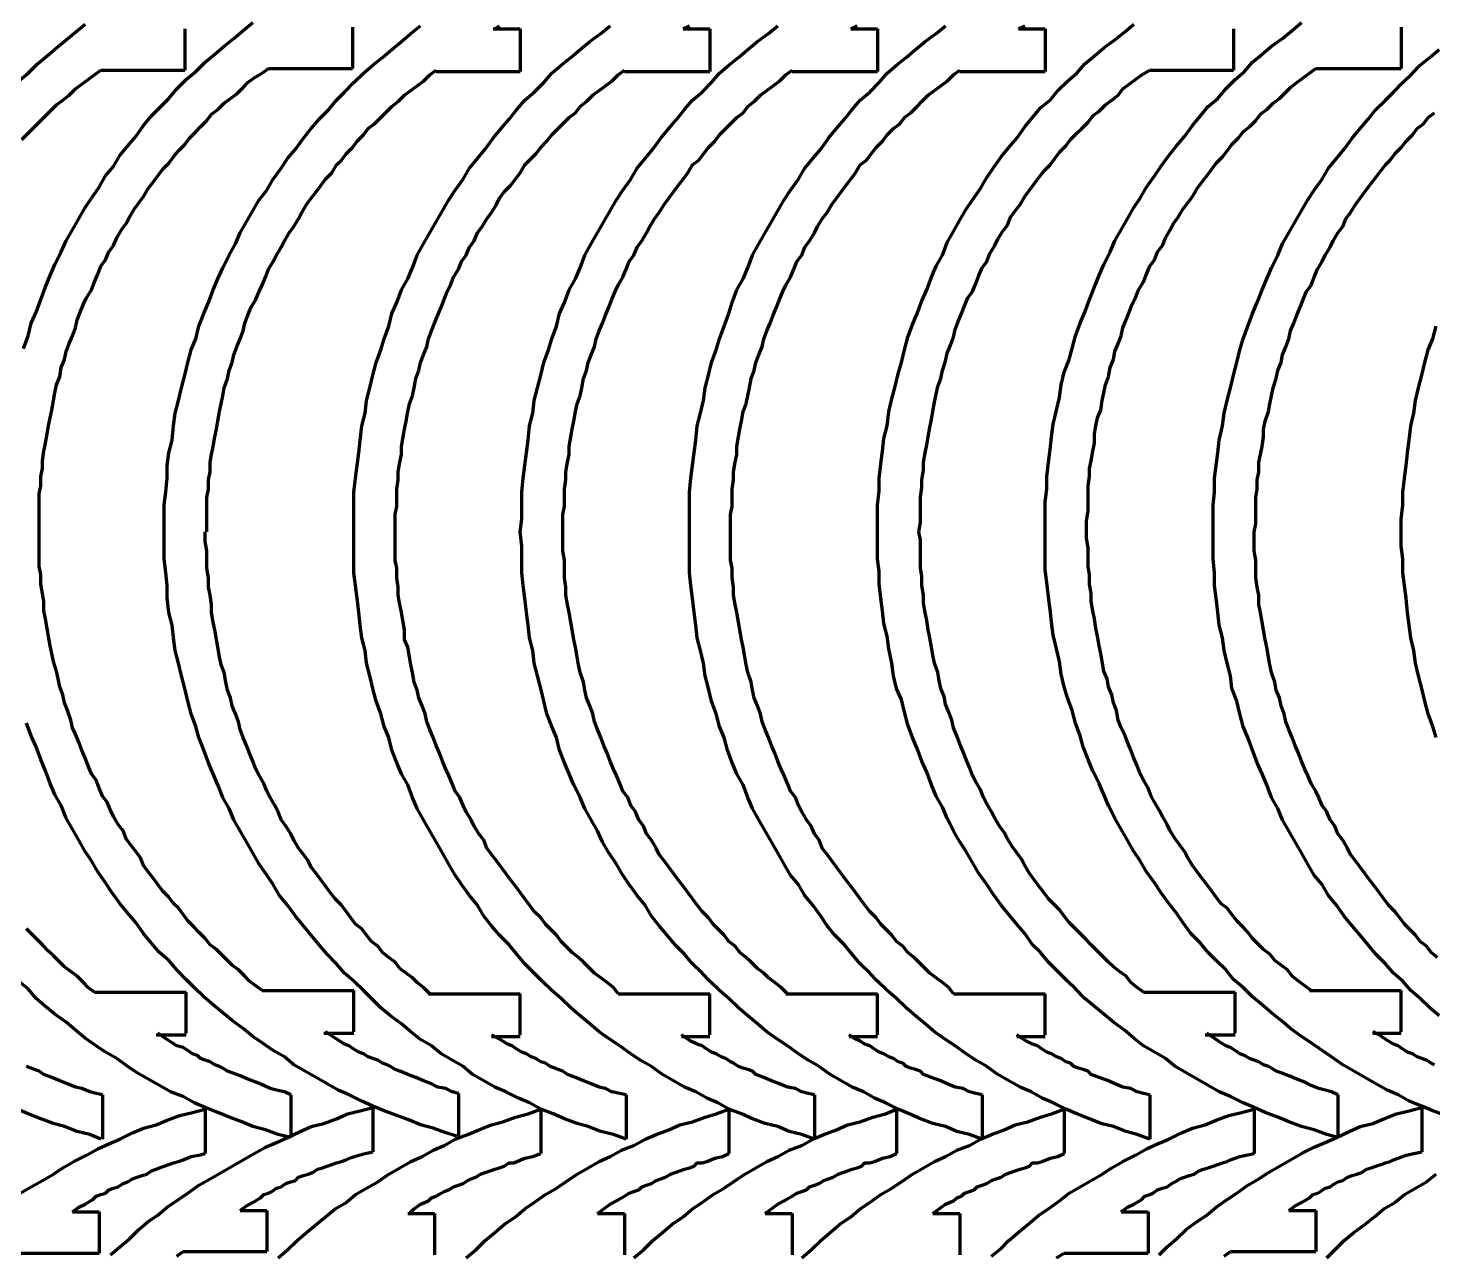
# Model space of a CAD drawing. Header units: inches. Extents: x 3 to 395, y -1 to 557.
# Drawn here: x 96.6 to 195.2, y 378.8 to 464.9 of the extents above; entities that cross this region are included whole.
import ezdxf

# ---------------------------------------------------------------- set-up
doc = ezdxf.new("R2010")
doc.units = ezdxf.units.IN
doc.layers.add('P', color=250, linetype='CONTINUOUS', lineweight=100)

msp = doc.modelspace()

# ---------------------------------------------------------------- linework, layer by layer
at = {"layer": 'P', "color": 0, "linetype": 'CONTINUOUS'}
for points in [[(95.889, 461.222), (96.556, 461.778), (97.222, 462.444), (97.889, 463), (98.556, 463.556), (99.222, 464.111), (99.889, 464.667), (100.556, 465.222)], [(96.222, 442.444), (96.556, 443.333), (96.778, 444.222), (97.111, 445), (97.444, 445.889), (97.778, 446.778), (98.111, 447.556), (98.444, 448.333), (98.889, 449.222), (99.222, 450), (99.667, 450.778), (100.111, 451.556), (100.556, 452.333), (101, 453), (101.556, 453.778), (102, 454.556), (102.556, 455.222), (103, 456), (103.556, 456.667), (104.111, 457.333), (104.667, 458.111), (105.222, 458.778), (105.889, 459.444), (106.444, 460), (107, 460.667), (107.667, 461.333), (108.333, 461.889), (109, 462.556), (109.667, 463.111), (110.333, 463.667), (111, 464.222), (111.667, 464.778), (112.333, 465.333)], [(106.111, 429.556), (106.111, 430.444), (106.111, 431.444), (106.222, 432.333), (106.333, 433.333), (106.333, 434.222), (106.444, 435.111), (106.667, 436), (106.778, 437), (106.889, 437.889), (107.111, 438.778), (107.333, 439.667), (107.556, 440.556), (107.778, 441.444), (108, 442.333), (108.333, 443.111), (108.556, 444), (108.889, 444.889), (109.222, 445.667), (109.556, 446.556), (109.889, 447.333), (110.222, 448.111), (110.667, 449), (111.111, 449.778), (111.444, 450.556), (111.889, 451.333), (112.333, 452.111), (112.778, 452.889), (113.333, 453.556), (113.778, 454.333), (114.333, 455.111), (114.778, 455.778), (115.333, 456.444), (115.889, 457.222), (116.444, 457.889), (117, 458.556), (117.667, 459.222), (118.222, 459.889), (118.778, 460.444), (119.444, 461.111), (120.111, 461.778), (120.778, 462.333), (121.444, 462.889), (122.111, 463.444), (122.778, 464), (123.444, 464.556), (124.111, 465.111)], [(107.556, 464.889), (107.556, 462)], [(119.333, 465), (119.333, 462.111)], [(119.444, 429.556), (119.444, 430.444), (119.444, 431.444), (119.444, 432.333), (119.556, 433.333), (119.667, 434.222), (119.778, 435.111), (119.889, 436), (120, 437), (120.222, 437.889), (120.333, 438.778), (120.556, 439.667), (120.778, 440.556), (121, 441.444), (121.333, 442.333), (121.556, 443.111), (121.889, 444), (122.111, 444.889), (122.444, 445.667), (122.778, 446.556), (123.222, 447.333), (123.556, 448.111), (123.889, 449), (124.333, 449.778), (124.778, 450.556), (125.222, 451.333), (125.667, 452.111), (126.111, 452.889), (126.556, 453.556), (127.111, 454.333), (127.556, 455.111), (128.111, 455.778), (128.667, 456.444), (129.222, 457.222), (129.778, 457.889), (130.333, 458.556), (130.889, 459.222), (131.444, 459.889), (132.111, 460.444), (132.778, 461.111), (133.333, 461.778), (134, 462.333), (134.667, 462.889), (135.333, 463.444), (136, 464), (136.778, 464.556), (137.444, 465.111)], [(129.222, 464.889), (131.111, 464.889)], [(129.333, 464.889), (129.667, 465.111)], [(131.111, 429.556), (131.222, 430.444), (131.222, 431.444), (131.222, 432.333), (131.333, 433.333), (131.444, 434.222), (131.556, 435.111), (131.667, 436), (131.778, 437), (132, 437.889), (132.111, 438.778), (132.333, 439.667), (132.556, 440.556), (132.778, 441.444), (133.111, 442.333), (133.333, 443.111), (133.667, 444), (133.889, 444.889), (134.222, 445.667), (134.556, 446.556), (135, 447.333), (135.333, 448.111), (135.667, 449), (136.111, 449.778), (136.556, 450.556), (137, 451.333), (137.444, 452.111), (137.889, 452.889), (138.333, 453.556), (138.889, 454.333), (139.333, 455.111), (139.889, 455.778), (140.444, 456.444), (141, 457.222), (141.556, 457.889), (142.111, 458.556), (142.667, 459.222), (143.222, 459.889), (143.889, 460.444), (144.556, 461.111), (145.111, 461.778), (145.778, 462.333), (146.444, 462.889), (147.111, 463.444), (147.778, 464), (148.556, 464.556), (149.222, 465.111)], [(131.111, 464.889), (131.111, 461.889)], [(142.556, 464.889), (143, 465.111)], [(142.556, 464.889), (144.444, 464.889)], [(143, 429.556), (143, 430.444), (143, 431.444), (143, 432.333), (143.111, 433.333), (143.222, 434.222), (143.333, 435.111), (143.444, 436), (143.556, 437), (143.778, 437.889), (144, 438.778), (144.111, 439.667), (144.333, 440.556), (144.556, 441.444), (144.889, 442.333), (145.111, 443.111), (145.444, 444), (145.778, 444.889), (146, 445.667), (146.333, 446.556), (146.778, 447.333), (147.111, 448.111), (147.444, 449), (147.889, 449.778), (148.333, 450.556), (148.778, 451.333), (149.222, 452.111), (149.667, 452.889), (150.111, 453.556), (150.667, 454.333), (151.111, 455.111), (151.667, 455.778), (152.222, 456.444), (152.778, 457.222), (153.333, 457.889), (153.889, 458.556), (154.444, 459.222), (155, 459.889), (155.667, 460.444), (156.333, 461.111), (156.889, 461.778), (157.556, 462.333), (158.222, 462.889), (158.889, 463.444), (159.556, 464), (160.333, 464.556), (161, 465.111)], [(144.444, 464.889), (144.444, 461.889)], [(154.333, 464.889), (154.778, 465.111)], [(154.333, 464.889), (156.222, 464.889)], [(156.222, 429.556), (156.222, 430.556), (156.222, 431.444), (156.333, 432.444), (156.333, 433.333), (156.444, 434.333), (156.556, 435.222), (156.667, 436.111), (156.889, 437), (157, 438), (157.222, 438.889), (157.444, 439.778), (157.667, 440.667), (157.889, 441.444), (158.111, 442.333), (158.333, 443.222), (158.667, 444.111), (159, 444.889), (159.333, 445.778), (159.667, 446.556), (160, 447.444), (160.333, 448.222), (160.778, 449), (161.111, 449.889), (161.556, 450.667), (162, 451.444), (162.444, 452.222), (162.889, 452.889), (163.444, 453.667), (163.889, 454.444), (164.333, 455.111), (164.889, 455.889), (165.444, 456.556), (166, 457.222), (166.556, 458), (167.111, 458.667), (167.667, 459.333), (168.333, 459.889), (168.889, 460.556), (169.556, 461.222), (170.222, 461.778), (170.778, 462.444), (171.444, 463), (172.111, 463.556), (172.889, 464.111), (173.556, 464.667), (174.222, 465.222)], [(156.222, 464.889), (156.222, 461.889)], [(166.111, 464.889), (166.556, 465.111)], [(166.111, 464.889), (168, 464.889)], [(168, 429.667), (168, 430.667), (168, 431.667), (168.111, 432.556), (168.111, 433.444), (168.222, 434.444), (168.333, 435.333), (168.444, 436.222), (168.556, 437.111), (168.778, 438.111), (169, 439), (169.111, 439.889), (169.333, 440.778), (169.667, 441.667), (169.889, 442.444), (170.111, 443.333), (170.444, 444.222), (170.778, 445), (171.111, 445.889), (171.444, 446.778), (171.778, 447.556), (172.111, 448.333), (172.556, 449.222), (172.889, 450), (173.333, 450.778), (173.778, 451.556), (174.222, 452.333), (174.667, 453), (175.111, 453.778), (175.667, 454.556), (176.111, 455.222), (176.667, 456), (177.222, 456.667), (177.778, 457.333), (178.333, 458.111), (178.889, 458.778), (179.444, 459.444), (180.111, 460), (180.667, 460.667), (181.333, 461.333), (182, 461.889), (182.556, 462.556), (183.222, 463.111), (183.889, 463.667), (184.667, 464.222), (185.333, 464.778), (186, 465.333)], [(168, 464.889), (168, 461.889)], [(181.222, 464.889), (181.222, 462)], [(193, 465), (193, 462.111)], [(179.778, 429.556), (179.778, 430.444), (179.778, 431.444), (179.889, 432.333), (179.889, 433.333), (180, 434.222), (180.111, 435.111), (180.222, 436), (180.444, 437), (180.556, 437.889), (180.778, 438.778), (181, 439.667), (181.222, 440.556), (181.444, 441.444), (181.667, 442.333), (181.889, 443.111), (182.222, 444), (182.556, 444.889), (182.889, 445.667), (183.222, 446.556), (183.556, 447.333), (183.889, 448.111), (184.333, 449), (184.667, 449.778), (185.111, 450.556), (185.556, 451.333), (186, 452.111), (186.444, 452.889), (186.889, 453.556), (187.444, 454.333), (187.889, 455.111), (188.444, 455.778), (189, 456.444), (189.556, 457.222), (190.111, 457.889), (190.667, 458.556), (191.222, 459.222), (191.889, 459.889), (192.444, 460.444), (193.111, 461.111), (193.778, 461.778), (194.333, 462.333), (195, 462.889), (195.667, 463.444)], [(96.111, 457.111), (96.556, 457.556), (96.889, 457.889), (97.333, 458.333), (97.778, 458.778), (98.111, 459.111), (98.556, 459.556), (99, 459.889), (99.444, 460.222), (99.889, 460.667), (100.333, 461), (100.778, 461.333), (101.222, 461.667), (101.667, 462)], [(97.333, 429.667), (97.333, 430.333), (97.333, 431), (97.333, 431.556), (97.333, 432.222), (97.444, 432.778), (97.444, 433.444), (97.556, 434), (97.556, 434.556), (97.667, 435.222), (97.778, 435.778), (97.889, 436.444), (98, 437), (98.111, 437.556), (98.222, 438.111), (98.333, 438.778), (98.444, 439.333), (98.556, 439.889), (98.778, 440.444), (98.889, 441.111), (99.111, 441.667), (99.222, 442.222), (99.444, 442.778), (99.667, 443.333), (99.889, 443.889), (100, 444.444), (100.222, 445), (100.444, 445.556), (100.667, 446), (101, 446.556), (101.222, 447.111), (101.444, 447.667), (101.667, 448.222), (102, 448.667), (102.222, 449.222), (102.556, 449.667), (102.778, 450.222), (103.111, 450.778), (103.444, 451.222), (103.667, 451.667), (104, 452.222), (104.333, 452.667), (104.667, 453.111), (105, 453.667), (105.333, 454.111), (105.667, 454.556), (106, 455), (106.444, 455.444), (106.778, 455.889), (107.111, 456.333), (107.556, 456.778), (107.889, 457.222), (108.333, 457.667), (108.667, 458), (109.111, 458.444), (109.444, 458.889), (109.889, 459.222), (110.333, 459.667), (110.778, 460), (111.222, 460.333), (111.667, 460.778), (112, 461.111), (112.444, 461.444), (113, 461.778), (113.444, 462.111)], [(101.667, 462), (107.556, 462)], [(109.111, 429.556), (109.111, 430.111), (109.111, 430.778), (109.111, 431.333), (109.111, 432), (109.222, 432.556), (109.222, 433.222), (109.333, 433.778), (109.333, 434.444), (109.444, 435), (109.556, 435.556), (109.667, 436.222), (109.778, 436.778), (109.889, 437.333), (110, 438), (110.111, 438.556), (110.222, 439.111), (110.333, 439.667), (110.556, 440.333), (110.667, 440.889), (110.889, 441.444), (111, 442), (111.222, 442.556), (111.444, 443.111), (111.667, 443.667), (111.778, 444.222), (112, 444.778), (112.222, 445.333), (112.556, 445.889), (112.778, 446.444), (113, 446.889), (113.222, 447.444), (113.444, 448), (113.778, 448.556), (114, 449), (114.333, 449.556), (114.556, 450), (114.889, 450.556), (115.222, 451), (115.556, 451.556), (115.778, 452), (116.111, 452.556), (116.444, 453), (116.778, 453.444), (117.111, 453.889), (117.444, 454.333), (117.889, 454.778), (118.222, 455.333), (118.556, 455.667), (118.889, 456.111), (119.333, 456.556), (119.667, 457), (120.111, 457.444), (120.444, 457.889), (120.889, 458.222), (121.333, 458.667), (121.667, 459), (122.111, 459.444), (122.556, 459.778), (123, 460.222), (123.444, 460.556), (123.889, 460.889), (124.333, 461.222), (124.778, 461.667), (125.222, 462)], [(113.444, 462.111), (119.333, 462.111)], [(122.333, 429.556), (122.333, 430.111), (122.333, 430.778), (122.444, 431.333), (122.444, 432), (122.444, 432.556), (122.556, 433.222), (122.556, 433.778), (122.667, 434.444), (122.778, 435), (122.778, 435.556), (122.889, 436.222), (123, 436.778), (123.111, 437.333), (123.222, 438), (123.333, 438.556), (123.556, 439.111), (123.667, 439.667), (123.778, 440.333), (124, 440.889), (124.111, 441.444), (124.333, 442), (124.556, 442.556), (124.667, 443.111), (124.889, 443.667), (125.111, 444.222), (125.333, 444.778), (125.556, 445.333), (125.778, 445.889), (126, 446.444), (126.222, 446.889), (126.444, 447.444), (126.778, 448), (127, 448.556), (127.333, 449), (127.556, 449.556), (127.889, 450), (128.111, 450.556), (128.444, 451), (128.778, 451.556), (129.111, 452), (129.444, 452.556), (129.667, 453), (130, 453.444), (130.444, 453.889), (130.778, 454.333), (131.111, 454.778), (131.444, 455.333), (131.778, 455.667), (132.222, 456.111), (132.556, 456.556), (133, 457), (133.333, 457.444), (133.778, 457.889), (134.111, 458.222), (134.556, 458.667), (135, 459), (135.333, 459.444), (135.778, 459.778), (136.222, 460.222), (136.667, 460.556), (137.111, 460.889), (137.556, 461.222), (138, 461.667), (138.444, 462)], [(125.222, 461.889), (131.111, 461.889)], [(134.111, 429.556), (134.111, 430.111), (134.111, 430.778), (134.222, 431.333), (134.222, 432), (134.222, 432.556), (134.333, 433.222), (134.333, 433.778), (134.444, 434.444), (134.556, 435), (134.556, 435.556), (134.667, 436.222), (134.778, 436.778), (134.889, 437.333), (135, 438), (135.111, 438.556), (135.333, 439.111), (135.444, 439.667), (135.556, 440.333), (135.778, 440.889), (135.889, 441.444), (136.111, 442), (136.333, 442.556), (136.444, 443.111), (136.667, 443.667), (136.889, 444.222), (137.111, 444.778), (137.333, 445.333), (137.556, 445.889), (137.778, 446.444), (138, 446.889), (138.333, 447.444), (138.556, 448), (138.778, 448.556), (139.111, 449), (139.333, 449.556), (139.667, 450), (140, 450.556), (140.222, 451), (140.556, 451.556), (140.889, 452), (141.222, 452.556), (141.556, 453), (141.889, 453.444), (142.222, 453.889), (142.556, 454.333), (142.889, 454.778), (143.222, 455.333), (143.667, 455.667), (144, 456.111), (144.333, 456.556), (144.778, 457), (145.111, 457.444), (145.556, 457.889), (145.889, 458.222), (146.333, 458.667), (146.778, 459), (147.111, 459.444), (147.556, 459.778), (148, 460.222), (148.444, 460.556), (148.889, 460.889), (149.333, 461.222), (149.778, 461.667), (150.222, 462)], [(138.444, 461.889), (144.444, 461.889)], [(145.889, 429.556), (145.889, 430.111), (145.889, 430.778), (146, 431.333), (146, 432), (146, 432.556), (146.111, 433.222), (146.111, 433.778), (146.222, 434.444), (146.333, 435), (146.333, 435.556), (146.444, 436.222), (146.556, 436.778), (146.667, 437.333), (146.778, 438), (147, 438.556), (147.111, 439.111), (147.222, 439.667), (147.333, 440.333), (147.556, 440.889), (147.667, 441.444), (147.889, 442), (148.111, 442.556), (148.222, 443.111), (148.444, 443.667), (148.667, 444.222), (148.889, 444.778), (149.111, 445.333), (149.333, 445.889), (149.556, 446.444), (149.778, 446.889), (150.111, 447.444), (150.333, 448), (150.556, 448.556), (150.889, 449), (151.111, 449.556), (151.444, 450), (151.778, 450.556), (152, 451), (152.333, 451.556), (152.667, 452), (153, 452.556), (153.333, 453), (153.667, 453.444), (154, 453.889), (154.333, 454.333), (154.667, 454.778), (155, 455.333), (155.444, 455.667), (155.778, 456.111), (156.111, 456.556), (156.556, 457), (156.889, 457.444), (157.333, 457.889), (157.778, 458.222), (158.111, 458.667), (158.556, 459), (159, 459.444), (159.333, 459.778), (159.778, 460.222), (160.222, 460.556), (160.667, 460.889), (161.111, 461.222), (161.556, 461.667), (162, 462)], [(150.222, 461.889), (156.222, 461.889)], [(159.111, 429.556), (159.222, 430.222), (159.222, 430.778), (159.222, 431.444), (159.222, 432), (159.333, 432.667), (159.333, 433.222), (159.444, 433.889), (159.444, 434.444), (159.556, 435.111), (159.667, 435.667), (159.778, 436.222), (159.889, 436.889), (160, 437.444), (160.111, 438), (160.222, 438.667), (160.333, 439.222), (160.444, 439.778), (160.667, 440.333), (160.778, 440.889), (161, 441.556), (161.111, 442.111), (161.333, 442.667), (161.556, 443.222), (161.667, 443.778), (161.889, 444.333), (162.111, 444.889), (162.333, 445.444), (162.556, 446), (162.889, 446.444), (163.111, 447), (163.333, 447.556), (163.556, 448.111), (163.889, 448.556), (164.111, 449.111), (164.444, 449.667), (164.667, 450.111), (165, 450.667), (165.333, 451.111), (165.556, 451.667), (165.889, 452.111), (166.222, 452.556), (166.556, 453.111), (166.889, 453.556), (167.222, 454), (167.556, 454.444), (167.889, 454.889), (168.333, 455.333), (168.667, 455.778), (169, 456.222), (169.444, 456.667), (169.778, 457.111), (170.222, 457.556), (170.556, 457.889), (171, 458.333), (171.333, 458.778), (171.778, 459.111), (172.222, 459.556), (172.667, 459.889), (173.111, 460.222), (173.444, 460.667), (173.889, 461), (174.333, 461.333), (174.778, 461.667), (175.333, 462)], [(162, 461.889), (168, 461.889)], [(170.889, 429.667), (170.889, 430.333), (171, 431), (171, 431.556), (171, 432.222), (171, 432.778), (171.111, 433.444), (171.111, 434), (171.222, 434.556), (171.333, 435.222), (171.444, 435.778), (171.444, 436.444), (171.556, 437), (171.667, 437.556), (171.889, 438.111), (172, 438.778), (172.111, 439.333), (172.222, 439.889), (172.444, 440.444), (172.556, 441.111), (172.778, 441.667), (172.889, 442.222), (173.111, 442.778), (173.333, 443.333), (173.444, 443.889), (173.667, 444.444), (173.889, 445), (174.111, 445.556), (174.333, 446), (174.556, 446.556), (174.889, 447.111), (175.111, 447.667), (175.333, 448.222), (175.667, 448.667), (175.889, 449.222), (176.222, 449.667), (176.444, 450.222), (176.778, 450.778), (177, 451.222), (177.333, 451.667), (177.667, 452.222), (178, 452.667), (178.333, 453.111), (178.667, 453.667), (179, 454.111), (179.333, 454.556), (179.667, 455), (180, 455.444), (180.444, 455.889), (180.778, 456.333), (181.111, 456.778), (181.556, 457.222), (181.889, 457.667), (182.333, 458), (182.778, 458.444), (183.111, 458.889), (183.556, 459.222), (184, 459.667), (184.444, 460), (184.778, 460.333), (185.222, 460.778), (185.667, 461.111), (186.111, 461.444), (186.556, 461.778), (187, 462.111)], [(175.333, 462), (181.222, 462)], [(187, 462.111), (193, 462.111)], [(182.667, 429.556), (182.778, 430.111), (182.778, 430.778), (182.778, 431.333), (182.778, 432), (182.889, 432.556), (182.889, 433.222), (183, 433.778), (183, 434.444), (183.111, 435), (183.222, 435.556), (183.333, 436.222), (183.333, 436.778), (183.444, 437.333), (183.667, 438), (183.778, 438.556), (183.889, 439.111), (184, 439.667), (184.222, 440.333), (184.333, 440.889), (184.556, 441.444), (184.667, 442), (184.889, 442.556), (185.111, 443.111), (185.222, 443.667), (185.444, 444.222), (185.667, 444.778), (185.889, 445.333), (186.111, 445.889), (186.333, 446.444), (186.667, 446.889), (186.889, 447.444), (187.111, 448), (187.444, 448.556), (187.667, 449), (188, 449.556), (188.222, 450), (188.556, 450.556), (188.889, 451), (189.111, 451.556), (189.444, 452), (189.778, 452.556), (190.111, 453), (190.444, 453.444), (190.778, 453.889), (191.111, 454.333), (191.444, 454.778), (191.889, 455.333), (192.222, 455.667), (192.556, 456.111), (193, 456.556), (193.333, 457), (193.778, 457.444), (194.111, 457.889), (194.556, 458.222), (194.889, 458.667), (195.333, 459)], [(193, 429.556), (193, 430.444), (193.111, 431.444), (193.111, 432.333), (193.222, 433.333), (193.333, 434.222), (193.444, 435.111), (193.556, 436), (193.667, 437), (193.889, 437.889), (194, 438.778), (194.222, 439.667), (194.444, 440.556), (194.667, 441.444), (194.889, 442.333), (195.222, 443.111), (195.444, 444)], [(113, 397.333), (112.556, 397.667), (112.111, 398), (111.778, 398.333), (111.333, 398.778), (110.889, 399.111), (110.556, 399.444), (110.111, 399.889), (109.778, 400.222), (109.333, 400.556), (109, 401), (108.556, 401.444), (108.222, 401.778), (107.778, 402.222), (107.444, 402.667), (107.111, 403.111), (106.778, 403.444), (106.444, 403.889), (106, 404.333), (105.667, 404.778), (105.333, 405.222), (105, 405.667), (104.667, 406.111), (104.444, 406.667), (104.111, 407.111), (103.778, 407.556), (103.444, 408), (103.222, 408.556), (102.889, 409), (102.556, 409.556), (102.333, 410), (102.111, 410.556), (101.778, 411), (101.556, 411.556), (101.333, 412.111), (101, 412.556), (100.778, 413.111), (100.556, 413.667), (100.333, 414.222), (100.111, 414.778), (99.889, 415.333), (99.667, 415.778), (99.556, 416.333), (99.333, 417), (99.111, 417.556), (99, 418.111), (98.778, 418.667), (98.667, 419.222), (98.556, 419.778), (98.333, 420.444), (98.222, 421), (98.111, 421.556), (98, 422.222), (97.889, 422.778), (97.778, 423.444), (97.667, 424), (97.667, 424.667), (97.556, 425.222), (97.444, 425.889), (97.444, 426.556), (97.333, 427.111), (97.333, 427.778), (97.333, 428.444), (97.333, 429.111), (97.333, 429.667)], [(138.556, 386.889), (137.667, 387.222), (136.778, 387.444), (135.889, 387.778), (135.111, 388), (134.222, 388.333), (133.444, 388.667), (132.556, 389), (131.778, 389.444), (131, 389.778), (130.111, 390.222), (129.333, 390.556), (128.556, 391), (127.778, 391.444), (127.111, 392), (126.333, 392.444), (125.556, 392.889), (124.889, 393.444), (124.111, 393.889), (123.444, 394.444), (122.778, 395), (122, 395.556), (121.333, 396.111), (120.667, 396.778), (120.111, 397.333), (119.444, 398), (118.778, 398.556), (118.222, 399.222), (117.556, 399.889), (117, 400.556), (116.444, 401.222), (115.889, 401.889), (115.333, 402.556), (114.778, 403.333), (114.222, 404), (113.778, 404.778), (113.333, 405.444), (112.778, 406.222), (112.333, 407), (111.889, 407.778), (111.444, 408.556), (111, 409.333), (110.667, 410.111), (110.222, 410.889), (109.889, 411.778), (109.556, 412.556), (109.222, 413.333), (108.889, 414.222), (108.556, 415.111), (108.333, 415.889), (108, 416.778), (107.778, 417.667), (107.556, 418.556), (107.333, 419.444), (107.111, 420.333), (106.889, 421.222), (106.778, 422.111), (106.667, 423), (106.444, 423.889), (106.333, 424.889), (106.333, 425.778), (106.222, 426.667), (106.111, 427.667), (106.111, 428.556), (106.111, 429.556)], [(124.778, 397.111), (124.333, 397.556), (123.889, 397.889), (123.556, 398.222), (123.111, 398.556), (122.667, 398.889), (122.333, 399.333), (121.889, 399.667), (121.444, 400), (121.111, 400.444), (120.667, 400.778), (120.333, 401.222), (120, 401.667), (119.556, 402), (119.222, 402.444), (118.889, 402.889), (118.556, 403.333), (118.111, 403.778), (117.778, 404.222), (117.444, 404.667), (117.111, 405.111), (116.778, 405.556), (116.444, 406), (116.222, 406.444), (115.889, 406.889), (115.556, 407.333), (115.222, 407.889), (115, 408.333), (114.667, 408.889), (114.333, 409.333), (114.111, 409.889), (113.889, 410.333), (113.556, 410.889), (113.333, 411.333), (113.111, 411.889), (112.778, 412.444), (112.556, 412.889), (112.333, 413.444), (112.111, 414), (111.889, 414.556), (111.667, 415.111), (111.444, 415.667), (111.333, 416.222), (111.111, 416.778), (110.889, 417.333), (110.778, 417.889), (110.556, 418.444), (110.444, 419), (110.333, 419.667), (110.111, 420.222), (110, 420.778), (109.889, 421.444), (109.778, 422), (109.667, 422.667), (109.556, 423.222), (109.444, 423.889), (109.444, 424.444), (109.333, 425.111), (109.222, 425.667), (109.222, 426.333), (109.111, 427), (109.111, 427.556), (109.111, 428.222), (109, 428.889), (109, 429.556)], [(151.778, 386.889), (150.889, 387.222), (150, 387.444), (149.222, 387.778), (148.333, 388), (147.444, 388.333), (146.667, 388.667), (145.778, 389), (145, 389.444), (144.222, 389.778), (143.444, 390.222), (142.667, 390.556), (141.889, 391), (141.111, 391.444), (140.333, 392), (139.556, 392.444), (138.889, 392.889), (138.111, 393.444), (137.444, 393.889), (136.667, 394.444), (136, 395), (135.333, 395.556), (134.667, 396.111), (134, 396.778), (133.333, 397.333), (132.667, 398), (132.111, 398.556), (131.444, 399.222), (130.889, 399.889), (130.333, 400.556), (129.667, 401.222), (129.111, 401.889), (128.556, 402.556), (128.111, 403.333), (127.556, 404), (127, 404.778), (126.556, 405.444), (126.111, 406.222), (125.667, 407), (125.222, 407.778), (124.778, 408.556), (124.333, 409.333), (123.889, 410.111), (123.556, 410.889), (123.222, 411.778), (122.778, 412.556), (122.444, 413.333), (122.111, 414.222), (121.889, 415.111), (121.556, 415.889), (121.333, 416.778), (121, 417.667), (120.778, 418.556), (120.556, 419.444), (120.333, 420.333), (120.222, 421.222), (120, 422.111), (119.889, 423), (119.778, 423.889), (119.667, 424.889), (119.556, 425.778), (119.444, 426.667), (119.444, 427.667), (119.444, 428.556), (119.444, 429.556)], [(138, 397.111), (137.667, 397.556), (137.222, 397.889), (136.778, 398.222), (136.333, 398.556), (136, 398.889), (135.556, 399.333), (135.222, 399.667), (134.778, 400), (134.333, 400.444), (134, 400.778), (133.667, 401.222), (133.222, 401.667), (132.889, 402), (132.556, 402.444), (132.111, 402.889), (131.778, 403.333), (131.444, 403.778), (131.111, 404.222), (130.778, 404.667), (130.444, 405.111), (130.111, 405.556), (129.778, 406), (129.444, 406.444), (129.111, 406.889), (128.778, 407.333), (128.556, 407.889), (128.222, 408.333), (127.889, 408.889), (127.667, 409.333), (127.333, 409.889), (127.111, 410.333), (126.889, 410.889), (126.556, 411.333), (126.333, 411.889), (126.111, 412.444), (125.889, 412.889), (125.667, 413.444), (125.444, 414), (125.222, 414.556), (125, 415.111), (124.778, 415.667), (124.556, 416.222), (124.444, 416.778), (124.222, 417.333), (124, 417.889), (123.889, 418.444), (123.667, 419), (123.556, 419.667), (123.444, 420.222), (123.333, 420.778), (123.222, 421.444), (123, 422), (123, 422.667), (122.889, 423.222), (122.778, 423.889), (122.667, 424.444), (122.556, 425.111), (122.556, 425.667), (122.444, 426.333), (122.444, 427), (122.333, 427.556), (122.333, 428.222), (122.333, 428.889), (122.333, 429.556)], [(163.556, 386.889), (162.667, 387.222), (161.778, 387.444), (161, 387.778), (160.111, 388), (159.222, 388.333), (158.444, 388.667), (157.667, 389), (156.778, 389.444), (156, 389.778), (155.222, 390.222), (154.444, 390.556), (153.667, 391), (152.889, 391.444), (152.111, 392), (151.333, 392.444), (150.667, 392.889), (149.889, 393.444), (149.222, 393.889), (148.444, 394.444), (147.778, 395), (147.111, 395.556), (146.444, 396.111), (145.778, 396.778), (145.111, 397.333), (144.444, 398), (143.889, 398.556), (143.222, 399.222), (142.667, 399.889), (142, 400.556), (141.444, 401.222), (140.889, 401.889), (140.333, 402.556), (139.889, 403.333), (139.333, 404), (138.778, 404.778), (138.333, 405.444), (137.889, 406.222), (137.333, 407), (136.889, 407.778), (136.556, 408.556), (136.111, 409.333), (135.667, 410.111), (135.333, 410.889), (134.889, 411.778), (134.556, 412.556), (134.222, 413.333), (133.889, 414.222), (133.667, 415.111), (133.333, 415.889), (133, 416.778), (132.778, 417.667), (132.556, 418.556), (132.333, 419.444), (132.111, 420.333), (132, 421.222), (131.778, 422.111), (131.667, 423), (131.556, 423.889), (131.444, 424.889), (131.333, 425.778), (131.222, 426.667), (131.222, 427.667), (131.222, 428.556), (131.111, 429.556)], [(149.889, 397.111), (149.444, 397.556), (149, 397.889), (148.556, 398.222), (148.222, 398.556), (147.778, 398.889), (147.333, 399.333), (147, 399.667), (146.556, 400), (146.222, 400.444), (145.778, 400.778), (145.444, 401.222), (145, 401.667), (144.667, 402), (144.333, 402.444), (143.889, 402.889), (143.556, 403.333), (143.222, 403.778), (142.889, 404.222), (142.556, 404.667), (142.222, 405.111), (141.889, 405.556), (141.556, 406), (141.222, 406.444), (140.889, 406.889), (140.667, 407.333), (140.333, 407.889), (140, 408.333), (139.778, 408.889), (139.444, 409.333), (139.222, 409.889), (138.889, 410.333), (138.667, 410.889), (138.333, 411.333), (138.111, 411.889), (137.889, 412.444), (137.667, 412.889), (137.444, 413.444), (137.222, 414), (137, 414.556), (136.778, 415.111), (136.556, 415.667), (136.333, 416.222), (136.222, 416.778), (136, 417.333), (135.778, 417.889), (135.667, 418.444), (135.556, 419), (135.333, 419.667), (135.222, 420.222), (135.111, 420.778), (135, 421.444), (134.889, 422), (134.778, 422.667), (134.667, 423.222), (134.556, 423.889), (134.444, 424.444), (134.333, 425.111), (134.333, 425.667), (134.222, 426.333), (134.222, 427), (134.222, 427.556), (134.111, 428.222), (134.111, 428.889), (134.111, 429.556)], [(175.333, 386.889), (174.444, 387.222), (173.667, 387.444), (172.778, 387.778), (171.889, 388), (171.111, 388.333), (170.222, 388.667), (169.444, 389), (168.556, 389.444), (167.778, 389.778), (167, 390.222), (166.222, 390.556), (165.444, 391), (164.667, 391.444), (163.889, 392), (163.111, 392.444), (162.444, 392.889), (161.667, 393.444), (161, 393.889), (160.222, 394.444), (159.556, 395), (158.889, 395.556), (158.222, 396.111), (157.556, 396.778), (156.889, 397.333), (156.222, 398), (155.667, 398.556), (155, 399.222), (154.444, 399.889), (153.889, 400.556), (153.222, 401.222), (152.667, 401.889), (152.222, 402.556), (151.667, 403.333), (151.111, 404), (150.667, 404.778), (150.111, 405.444), (149.667, 406.222), (149.222, 407), (148.778, 407.778), (148.333, 408.556), (147.889, 409.333), (147.444, 410.111), (147.111, 410.889), (146.778, 411.778), (146.333, 412.556), (146, 413.333), (145.667, 414.222), (145.444, 415.111), (145.111, 415.889), (144.889, 416.778), (144.556, 417.667), (144.333, 418.556), (144.111, 419.444), (144, 420.333), (143.778, 421.222), (143.556, 422.111), (143.444, 423), (143.333, 423.889), (143.222, 424.889), (143.111, 425.778), (143, 426.667), (143, 427.667), (143, 428.556), (143, 429.556)], [(161.556, 397.111), (161.222, 397.556), (160.778, 397.889), (160.333, 398.222), (159.889, 398.556), (159.556, 398.889), (159.111, 399.333), (158.778, 399.667), (158.333, 400), (158, 400.444), (157.556, 400.778), (157.222, 401.222), (156.778, 401.667), (156.444, 402), (156.111, 402.444), (155.667, 402.889), (155.333, 403.333), (155, 403.778), (154.667, 404.222), (154.333, 404.667), (154, 405.111), (153.667, 405.556), (153.333, 406), (153, 406.444), (152.667, 406.889), (152.333, 407.333), (152.111, 407.889), (151.778, 408.333), (151.556, 408.889), (151.222, 409.333), (150.889, 409.889), (150.667, 410.333), (150.444, 410.889), (150.111, 411.333), (149.889, 411.889), (149.667, 412.444), (149.444, 412.889), (149.222, 413.444), (149, 414), (148.778, 414.556), (148.556, 415.111), (148.333, 415.667), (148.111, 416.222), (148, 416.778), (147.778, 417.333), (147.556, 417.889), (147.444, 418.444), (147.333, 419), (147.111, 419.667), (147, 420.222), (146.889, 420.778), (146.778, 421.444), (146.667, 422), (146.556, 422.667), (146.444, 423.222), (146.333, 423.889), (146.222, 424.444), (146.111, 425.111), (146.111, 425.667), (146, 426.333), (146, 427), (145.889, 427.556), (145.889, 428.222), (145.889, 428.889), (145.889, 429.556)], [(188.556, 387), (187.778, 387.222), (186.889, 387.556), (186, 387.778), (185.111, 388.111), (184.333, 388.444), (183.444, 388.778), (182.667, 389.111), (181.889, 389.444), (181, 389.889), (180.222, 390.222), (179.444, 390.667), (178.667, 391.111), (177.889, 391.556), (177.111, 392), (176.444, 392.556), (175.667, 393), (174.889, 393.444), (174.222, 394), (173.556, 394.556), (172.778, 395.111), (172.111, 395.667), (171.444, 396.222), (170.778, 396.778), (170.111, 397.444), (169.556, 398), (168.889, 398.667), (168.222, 399.333), (167.667, 400), (167.111, 400.556), (166.556, 401.333), (166, 402), (165.444, 402.667), (164.889, 403.333), (164.333, 404.111), (163.889, 404.778), (163.333, 405.556), (162.889, 406.333), (162.444, 407.111), (162, 407.778), (161.556, 408.556), (161.111, 409.444), (160.778, 410.222), (160.333, 411), (160, 411.778), (159.667, 412.667), (159.333, 413.444), (159, 414.333), (158.667, 415.111), (158.333, 416), (158.111, 416.889), (157.889, 417.778), (157.556, 418.556), (157.333, 419.444), (157.222, 420.333), (157, 421.333), (156.889, 422.222), (156.667, 423.111), (156.556, 424), (156.444, 424.889), (156.333, 425.889), (156.333, 426.778), (156.222, 427.667), (156.222, 428.667), (156.222, 429.556)], [(174.889, 397.222), (174.444, 397.556), (174, 397.889), (173.667, 398.333), (173.222, 398.667), (172.778, 399), (172.444, 399.333), (172, 399.778), (171.667, 400.111), (171.222, 400.556), (170.889, 400.889), (170.444, 401.333), (170.111, 401.667), (169.667, 402.111), (169.333, 402.556), (169, 403), (168.667, 403.333), (168.222, 403.778), (167.889, 404.222), (167.556, 404.667), (167.222, 405.111), (166.889, 405.556), (166.556, 406.111), (166.333, 406.556), (166, 407), (165.667, 407.444), (165.333, 408), (165.111, 408.444), (164.778, 408.889), (164.444, 409.444), (164.222, 409.889), (163.889, 410.444), (163.667, 410.889), (163.444, 411.444), (163.111, 412), (162.889, 412.444), (162.667, 413), (162.444, 413.556), (162.222, 414.111), (162, 414.667), (161.778, 415.222), (161.556, 415.778), (161.444, 416.333), (161.222, 416.889), (161, 417.444), (160.889, 418), (160.667, 418.556), (160.556, 419.111), (160.444, 419.667), (160.222, 420.333), (160.111, 420.889), (160, 421.444), (159.889, 422.111), (159.778, 422.667), (159.667, 423.333), (159.556, 423.889), (159.444, 424.556), (159.444, 425.111), (159.333, 425.778), (159.333, 426.444), (159.222, 427), (159.222, 427.667), (159.222, 428.333), (159.222, 429), (159.111, 429.556)], [(196.111, 388.556), (195.222, 388.889), (194.444, 389.222), (193.556, 389.556), (192.778, 390), (192, 390.333), (191.222, 390.778), (190.444, 391.222), (189.667, 391.667), (188.889, 392.111), (188.111, 392.667), (187.444, 393.111), (186.667, 393.667), (186, 394.111), (185.222, 394.667), (184.556, 395.222), (183.889, 395.778), (183.222, 396.333), (182.556, 396.889), (181.889, 397.556), (181.222, 398.111), (180.667, 398.778), (180, 399.444), (179.444, 400), (178.889, 400.667), (178.222, 401.333), (177.667, 402.111), (177.222, 402.778), (176.667, 403.444), (176.111, 404.222), (175.667, 404.889), (175.111, 405.667), (174.667, 406.444), (174.222, 407.111), (173.778, 407.889), (173.333, 408.667), (172.889, 409.444), (172.444, 410.333), (172.111, 411.111), (171.778, 411.889), (171.333, 412.778), (171, 413.556), (170.667, 414.444), (170.444, 415.222), (170.111, 416.111), (169.889, 417), (169.556, 417.889), (169.333, 418.667), (169.111, 419.556), (169, 420.444), (168.778, 421.333), (168.556, 422.333), (168.444, 423.222), (168.333, 424.111), (168.222, 425), (168.111, 426), (168, 426.889), (168, 427.778), (168, 428.778), (168, 429.667)], [(186.667, 397.333), (186.222, 397.667), (185.778, 398), (185.333, 398.333), (185, 398.778), (184.556, 399.111), (184.111, 399.444), (183.778, 399.889), (183.333, 400.222), (183, 400.556), (182.556, 401), (182.222, 401.444), (181.889, 401.778), (181.444, 402.222), (181.111, 402.667), (180.778, 403.111), (180.333, 403.444), (180, 403.889), (179.667, 404.333), (179.333, 404.778), (179, 405.222), (178.667, 405.667), (178.333, 406.111), (178, 406.667), (177.778, 407.111), (177.444, 407.556), (177.111, 408), (176.778, 408.556), (176.556, 409), (176.222, 409.556), (176, 410), (175.667, 410.556), (175.444, 411), (175.222, 411.556), (174.889, 412.111), (174.667, 412.556), (174.444, 413.111), (174.222, 413.667), (174, 414.222), (173.778, 414.778), (173.556, 415.333), (173.333, 415.778), (173.111, 416.333), (173, 417), (172.778, 417.556), (172.667, 418.111), (172.444, 418.667), (172.333, 419.222), (172.111, 419.778), (172, 420.444), (171.889, 421), (171.778, 421.556), (171.667, 422.222), (171.556, 422.778), (171.444, 423.444), (171.333, 424), (171.222, 424.667), (171.222, 425.222), (171.111, 425.889), (171.111, 426.556), (171, 427.111), (171, 427.778), (171, 428.444), (170.889, 429.111), (170.889, 429.667)], [(195.667, 395.556), (195, 396.111), (194.333, 396.778), (193.667, 397.333), (193.111, 398), (192.444, 398.556), (191.889, 399.222), (191.222, 399.889), (190.667, 400.556), (190.111, 401.222), (189.556, 401.889), (189, 402.556), (188.444, 403.333), (187.889, 404), (187.444, 404.778), (186.889, 405.444), (186.444, 406.222), (186, 407), (185.556, 407.778), (185.111, 408.556), (184.667, 409.333), (184.333, 410.111), (183.889, 410.889), (183.556, 411.778), (183.222, 412.556), (182.889, 413.333), (182.556, 414.222), (182.222, 415.111), (181.889, 415.889), (181.667, 416.778), (181.444, 417.667), (181.111, 418.556), (181, 419.444), (180.778, 420.333), (180.556, 421.222), (180.444, 422.111), (180.222, 423), (180.111, 423.889), (180, 424.889), (179.889, 425.778), (179.889, 426.667), (179.778, 427.667), (179.778, 428.556), (179.778, 429.556)], [(195.556, 399.667), (195.111, 400), (194.778, 400.444), (194.333, 400.778), (194, 401.222), (193.556, 401.667), (193.222, 402), (192.889, 402.444), (192.556, 402.889), (192.111, 403.333), (191.778, 403.778), (191.444, 404.222), (191.111, 404.667), (190.778, 405.111), (190.444, 405.556), (190.111, 406), (189.778, 406.444), (189.444, 406.889), (189.222, 407.333), (188.889, 407.889), (188.556, 408.333), (188.333, 408.889), (188, 409.333), (187.778, 409.889), (187.444, 410.333), (187.222, 410.889), (187, 411.333), (186.667, 411.889), (186.444, 412.444), (186.222, 412.889), (186, 413.444), (185.778, 414), (185.556, 414.556), (185.333, 415.111), (185.111, 415.667), (184.889, 416.222), (184.778, 416.778), (184.556, 417.333), (184.444, 417.889), (184.222, 418.444), (184.111, 419), (183.889, 419.667), (183.778, 420.222), (183.667, 420.778), (183.556, 421.444), (183.444, 422), (183.333, 422.667), (183.222, 423.222), (183.111, 423.889), (183, 424.444), (183, 425.111), (182.889, 425.667), (182.778, 426.333), (182.778, 427), (182.778, 427.556), (182.667, 428.222), (182.667, 428.889), (182.667, 429.556)], [(195.444, 415.111), (195.222, 415.889), (194.889, 416.778), (194.667, 417.667), (194.444, 418.556), (194.222, 419.444), (194, 420.333), (193.889, 421.222), (193.667, 422.111), (193.556, 423), (193.444, 423.889), (193.333, 424.889), (193.222, 425.778), (193.111, 426.667), (193.111, 427.667), (193, 428.556), (193, 429.556)], [(126.667, 387.111), (125.889, 387.333), (125, 387.667), (124.111, 387.889), (123.333, 388.222), (122.444, 388.556), (121.556, 388.889), (120.778, 389.222), (120, 389.556), (119.111, 390), (118.333, 390.333), (117.556, 390.778), (116.778, 391.222), (116, 391.667), (115.222, 392.111), (114.556, 392.667), (113.778, 393.111), (113, 393.667), (112.333, 394.111), (111.667, 394.667), (110.889, 395.222), (110.222, 395.778), (109.556, 396.333), (108.889, 396.889), (108.222, 397.556), (107.667, 398.111), (107, 398.778), (106.444, 399.444), (105.778, 400), (105.222, 400.667), (104.667, 401.333), (104.111, 402.111), (103.556, 402.778), (103, 403.444), (102.444, 404.222), (102, 404.889), (101.444, 405.667), (101, 406.444), (100.556, 407.111), (100.111, 407.889), (99.667, 408.667), (99.222, 409.444), (98.889, 410.333), (98.444, 411.111), (98.111, 411.889), (97.778, 412.778), (97.444, 413.556), (97.111, 414.444), (96.778, 415.222), (96.444, 416.111)], [(101.222, 397.222), (100.778, 397.556), (100.444, 397.889), (100, 398.333), (99.556, 398.667), (99.111, 399), (98.778, 399.333), (98.333, 399.778), (98, 400.111), (97.556, 400.556), (97.222, 400.889), (96.778, 401.333), (96.444, 401.667)], [(115, 387), (114.111, 387.222), (113.222, 387.556), (112.333, 387.778), (111.556, 388.111), (110.667, 388.444), (109.889, 388.778), (109, 389.111), (108.222, 389.444), (107.444, 389.889), (106.556, 390.222), (105.778, 390.667), (105, 391.111), (104.222, 391.556), (103.556, 392), (102.778, 392.556), (102, 393), (101.333, 393.444), (100.556, 394), (99.889, 394.556), (99.222, 395.111), (98.444, 395.667), (97.778, 396.222), (97.111, 396.778), (96.556, 397.444), (95.889, 398)], [(101.222, 397.222), (107.667, 397.222)], [(107.667, 394.333), (107.667, 397.222)], [(113, 397.333), (119.444, 397.333)], [(119.444, 394.444), (119.444, 397.333)], [(124.667, 397.111), (131.111, 397.111)], [(131.111, 394.222), (131.111, 397.111)], [(138, 397.111), (144.444, 397.111)], [(144.444, 394.222), (144.444, 397.111)], [(149.778, 397.111), (156.222, 397.111)], [(156.222, 394.222), (156.222, 397.111)], [(161.556, 397.111), (168, 397.111)], [(168, 394.222), (168, 397.111)], [(174.889, 397.222), (181.333, 397.222)], [(181.333, 394.333), (181.333, 397.222)], [(186.556, 397.333), (193, 397.333)], [(193, 394.444), (193, 397.333)], [(105.556, 394.222), (107.667, 394.222)], [(115, 390), (114.556, 390.222), (114, 390.333), (113.556, 390.444), (113.111, 390.667), (112.556, 390.889), (112, 391.111), (111.444, 391.333), (110.889, 391.556), (110.556, 391.667), (110.222, 391.889), (110, 392), (109.667, 392.111), (109.333, 392.333), (109, 392.444), (108.667, 392.556), (108.444, 392.778), (108.111, 392.889), (107.778, 393.111), (107.444, 393.333), (107, 393.444), (106.667, 393.667), (106.333, 393.889), (106, 394.111), (105.667, 394.333)], [(117.333, 394.333), (119.444, 394.333)], [(126.778, 390.111), (126.333, 390.222), (125.889, 390.444), (125.333, 390.556), (124.889, 390.778), (124.333, 391), (123.778, 391.222), (123.222, 391.444), (122.667, 391.667), (122.333, 391.778), (122, 392), (121.778, 392.111), (121.444, 392.222), (121.111, 392.444), (120.778, 392.556), (120.444, 392.667), (120.111, 392.889), (119.778, 393), (119.444, 393.222), (119.111, 393.444), (118.778, 393.556), (118.444, 393.778), (118.111, 394), (117.778, 394.222), (117.444, 394.444)], [(138.556, 390), (138.111, 390.111), (137.556, 390.222), (137.111, 390.444), (136.667, 390.556), (136.111, 390.778), (135.556, 391), (135, 391.222), (134.444, 391.444), (134.111, 391.667), (133.778, 391.778), (133.556, 391.889), (133.222, 392), (132.889, 392.222), (132.556, 392.333), (132.222, 392.556), (131.889, 392.667), (131.556, 392.889), (131.222, 393), (130.889, 393.222), (130.556, 393.444), (130.222, 393.556), (129.889, 393.778), (129.556, 394), (129.111, 394.222)], [(129.111, 394.111), (131.111, 394.111)], [(151.778, 390), (151.333, 390.111), (150.889, 390.222), (150.444, 390.444), (149.889, 390.556), (149.333, 390.778), (148.778, 391), (148.222, 391.222), (147.667, 391.444), (147.444, 391.667), (147.111, 391.778), (146.778, 391.889), (146.444, 392), (146.111, 392.222), (145.889, 392.333), (145.556, 392.556), (145.222, 392.667), (144.889, 392.889), (144.556, 393), (144.222, 393.222), (143.889, 393.444), (143.556, 393.556), (143.111, 393.778), (142.778, 394), (142.444, 394.222)], [(142.444, 394.111), (144.444, 394.111)], [(163.556, 390), (163.111, 390.111), (162.667, 390.222), (162.222, 390.444), (161.667, 390.556), (161.111, 390.778), (160.667, 391), (160, 391.222), (159.444, 391.444), (159.222, 391.667), (158.889, 391.778), (158.556, 391.889), (158.222, 392), (158, 392.222), (157.667, 392.333), (157.333, 392.556), (157, 392.667), (156.667, 392.889), (156.333, 393), (156, 393.222), (155.667, 393.444), (155.333, 393.556), (155, 393.778), (154.556, 394), (154.222, 394.222)], [(154.222, 394.111), (156.222, 394.111)], [(175.333, 390), (174.889, 390.111), (174.444, 390.222), (174, 390.444), (173.444, 390.556), (172.889, 390.778), (172.444, 391), (171.778, 391.222), (171.222, 391.444), (171, 391.667), (170.667, 391.778), (170.333, 391.889), (170, 392), (169.778, 392.222), (169.444, 392.333), (169.111, 392.556), (168.778, 392.667), (168.444, 392.889), (168.111, 393), (167.778, 393.222), (167.444, 393.444), (167.111, 393.556), (166.667, 393.778), (166.333, 394), (166, 394.222)], [(166, 394.111), (168, 394.111)], [(179.222, 394.222), (181.333, 394.222)], [(188.556, 390), (188.111, 390.222), (187.667, 390.333), (187.222, 390.444), (186.667, 390.667), (186.222, 390.889), (185.667, 391.111), (185.111, 391.333), (184.556, 391.556), (184.222, 391.667), (183.889, 391.889), (183.667, 392), (183.333, 392.111), (183, 392.333), (182.667, 392.444), (182.333, 392.556), (182, 392.778), (181.667, 392.889), (181.333, 393.111), (181, 393.333), (180.667, 393.444), (180.333, 393.667), (180, 393.889), (179.667, 394.111), (179.333, 394.333)], [(195.333, 392.111), (195.111, 392.222), (194.778, 392.444), (194.444, 392.556), (194.111, 392.667), (193.778, 392.889), (193.444, 393), (193.111, 393.222), (192.778, 393.444), (192.444, 393.556), (192.111, 393.778), (191.778, 394), (191.444, 394.222), (191, 394.444)], [(191, 394.333), (193, 394.333)], [(101.778, 390), (101.333, 390.111), (100.889, 390.222), (100.333, 390.444), (99.889, 390.556), (99.333, 390.778), (98.778, 391), (98.222, 391.222), (97.667, 391.444), (97.333, 391.667), (97, 391.778), (96.778, 391.889), (96.444, 392)], [(101.778, 390), (101.778, 386.889)], [(115, 390), (115, 387)], [(126.778, 390.111), (126.778, 387.111)], [(138.556, 390), (138.556, 386.889)], [(151.778, 390), (151.778, 386.889)], [(163.556, 390), (163.556, 386.889)], [(175.333, 390), (175.333, 386.889)], [(188.556, 390), (188.556, 387)], [(101.667, 386.889), (100.889, 387.222), (100, 387.444), (99.111, 387.778), (98.333, 388), (97.444, 388.333), (96.556, 388.667), (95.778, 389)], [(96, 383.111), (96.778, 383.556), (97.556, 384), (98.333, 384.444), (99, 384.889), (99.778, 385.333), (100.667, 385.778), (101.444, 386.222), (102.222, 386.556), (103, 386.889), (103.889, 387.333), (104.667, 387.667), (105.556, 387.889), (106.333, 388.222), (107.222, 388.556), (108.111, 388.778), (109, 389)], [(102.333, 378.778), (103, 379.333), (103.667, 379.889), (104.333, 380.556), (105, 381.111), (105.667, 381.556), (106.333, 382.111), (107.111, 382.667), (107.778, 383.111), (108.556, 383.667), (109.333, 384.111), (110.111, 384.556), (110.889, 385), (111.667, 385.444), (112.444, 385.889), (113.222, 386.333), (114, 386.667), (114.778, 387), (115.667, 387.444), (116.444, 387.778), (117.333, 388), (118.222, 388.333), (119, 388.667), (119.889, 388.889), (120.778, 389.111)], [(109, 389), (109, 385.889)], [(114.111, 378.556), (114.778, 379.111), (115.444, 379.778), (116.111, 380.333), (116.778, 380.889), (117.444, 381.444), (118.111, 382), (118.889, 382.444), (119.556, 383), (120.333, 383.444), (121.111, 383.889), (121.889, 384.444), (122.667, 384.889), (123.444, 385.333), (124.222, 385.667), (125, 386.111), (125.778, 386.444), (126.556, 386.889), (127.444, 387.222), (128.222, 387.556), (129.111, 387.889), (129.889, 388.111), (130.778, 388.444), (131.667, 388.667), (132.556, 389)], [(120.778, 389.111), (120.778, 386)], [(127.333, 378.556), (128, 379.111), (128.667, 379.778), (129.333, 380.333), (130, 380.889), (130.778, 381.444), (131.444, 382), (132.111, 382.444), (132.889, 383), (133.667, 383.444), (134.333, 383.889), (135.111, 384.444), (135.889, 384.889), (136.667, 385.333), (137.444, 385.667), (138.222, 386.111), (139.111, 386.444), (139.889, 386.889), (140.667, 387.222), (141.556, 387.556), (142.333, 387.889), (143.222, 388.111), (144.111, 388.444), (144.889, 388.667), (145.778, 389)], [(132.556, 389), (132.556, 385.889)], [(139.111, 378.556), (139.778, 379.111), (140.444, 379.778), (141.111, 380.333), (141.778, 380.889), (142.556, 381.444), (143.222, 382), (143.889, 382.444), (144.667, 383), (145.444, 383.444), (146.111, 383.889), (146.889, 384.444), (147.667, 384.889), (148.444, 385.333), (149.222, 385.667), (150, 386.111), (150.889, 386.444), (151.667, 386.889), (152.444, 387.222), (153.333, 387.556), (154.111, 387.889), (155, 388.111), (155.889, 388.444), (156.778, 388.667), (157.556, 389)], [(145.778, 389), (145.778, 385.889)], [(150.889, 378.556), (151.556, 379.111), (152.222, 379.778), (152.889, 380.333), (153.556, 380.889), (154.333, 381.444), (155, 382), (155.667, 382.444), (156.444, 383), (157.222, 383.444), (157.889, 383.889), (158.667, 384.444), (159.444, 384.889), (160.222, 385.333), (161, 385.667), (161.778, 386.111), (162.667, 386.444), (163.444, 386.889), (164.222, 387.222), (165.111, 387.556), (165.889, 387.889), (166.778, 388.111), (167.667, 388.444), (168.444, 388.667), (169.333, 389)], [(157.556, 389), (157.556, 385.889)], [(164.222, 378.667), (164.889, 379.222), (165.444, 379.778), (166.222, 380.444), (166.889, 381), (167.556, 381.556), (168.222, 382), (169, 382.556), (169.667, 383.111), (170.444, 383.556), (171.222, 384), (172, 384.444), (172.667, 384.889), (173.444, 385.333), (174.333, 385.778), (175.111, 386.222), (175.889, 386.556), (176.667, 386.889), (177.556, 387.333), (178.333, 387.667), (179.222, 387.889), (180, 388.222), (180.889, 388.556), (181.778, 388.778), (182.667, 389)], [(169.333, 389), (169.333, 385.889)], [(176, 378.778), (176.556, 379.333), (177.222, 379.889), (177.889, 380.556), (178.667, 381.111), (179.333, 381.556), (180, 382.111), (180.778, 382.667), (181.444, 383.111), (182.222, 383.667), (183, 384.111), (183.667, 384.556), (184.444, 385), (185.222, 385.444), (186, 385.889), (186.889, 386.333), (187.667, 386.667), (188.444, 387), (189.333, 387.444), (190.111, 387.778), (191, 388), (191.778, 388.333), (192.667, 388.667), (193.556, 388.889), (194.444, 389.111)], [(182.667, 389), (182.667, 385.889)], [(194.444, 389.111), (194.444, 386)], [(99.667, 381.778), (100.111, 382.111), (100.556, 382.333), (101.111, 382.667), (101.333, 382.889), (101.667, 383), (102, 383.111), (102.222, 383.333), (102.556, 383.444), (102.889, 383.556), (103.222, 383.778), (103.556, 383.889), (103.889, 384.111), (104.222, 384.222), (104.556, 384.333), (104.889, 384.444), (105.222, 384.667), (105.556, 384.778), (105.778, 384.889), (106.111, 385), (106.444, 385.111), (106.778, 385.222), (107.111, 385.333), (107.444, 385.444), (108, 385.667), (108.556, 385.778), (109, 385.889)], [(111.444, 381.889), (111.889, 382.222), (112.333, 382.444), (112.889, 382.778), (113.111, 383), (113.444, 383.111), (113.667, 383.222), (114, 383.444), (114.333, 383.556), (114.667, 383.778), (115, 383.889), (115.333, 384), (115.556, 384.222), (115.889, 384.333), (116.222, 384.444), (116.556, 384.556), (116.889, 384.778), (117.222, 384.889), (117.556, 385), (117.889, 385.111), (118.222, 385.222), (118.556, 385.333), (118.889, 385.444), (119.111, 385.556), (119.778, 385.778), (120.222, 385.889), (120.778, 386)], [(123.333, 381.667), (123.667, 382), (124.111, 382.333), (124.667, 382.556), (124.889, 382.778), (125.222, 382.889), (125.556, 383.111), (125.778, 383.222), (126.111, 383.333), (126.444, 383.556), (126.778, 383.667), (127.111, 383.778), (127.444, 384), (127.667, 384.111), (128, 384.222), (128.333, 384.444), (128.667, 384.556), (129, 384.667), (129.333, 384.778), (129.667, 384.889), (130, 385), (130.333, 385.222), (130.667, 385.222), (130.889, 385.333), (131.444, 385.556), (132, 385.667), (132.556, 385.889)], [(136.556, 381.667), (137, 382), (137.444, 382.333), (137.889, 382.556), (138.222, 382.778), (138.444, 382.889), (138.778, 383.111), (139.111, 383.222), (139.444, 383.333), (139.667, 383.556), (140, 383.667), (140.333, 383.778), (140.667, 384), (141, 384.111), (141.333, 384.222), (141.667, 384.444), (142, 384.556), (142.333, 384.667), (142.667, 384.778), (143, 384.889), (143.333, 385), (143.556, 385.222), (143.889, 385.222), (144.222, 385.333), (144.778, 385.556), (145.333, 385.667), (145.778, 385.889)], [(148.333, 381.667), (148.778, 382), (149.222, 382.333), (149.667, 382.556), (150, 382.778), (150.222, 382.889), (150.556, 383.111), (150.889, 383.222), (151.222, 383.333), (151.444, 383.556), (151.778, 383.667), (152.111, 383.778), (152.444, 384), (152.778, 384.111), (153.111, 384.222), (153.444, 384.444), (153.778, 384.556), (154.111, 384.667), (154.444, 384.778), (154.778, 384.889), (155.111, 385), (155.333, 385.222), (155.667, 385.222), (156, 385.333), (156.556, 385.556), (157.111, 385.667), (157.556, 385.889)], [(160.111, 381.667), (160.556, 382), (161, 382.333), (161.556, 382.556), (161.778, 382.778), (162.111, 382.889), (162.333, 383.111), (162.667, 383.222), (163, 383.333), (163.222, 383.556), (163.556, 383.667), (163.889, 383.778), (164.222, 384), (164.556, 384.111), (164.889, 384.222), (165.222, 384.444), (165.556, 384.556), (165.889, 384.667), (166.222, 384.778), (166.556, 384.889), (166.889, 385), (167.111, 385.222), (167.444, 385.222), (167.778, 385.333), (168.333, 385.556), (168.889, 385.667), (169.333, 385.889)], [(173.333, 381.778), (173.778, 382.111), (174.222, 382.333), (174.778, 382.667), (175, 382.889), (175.333, 383), (175.556, 383.111), (175.889, 383.333), (176.222, 383.444), (176.556, 383.556), (176.889, 383.778), (177.111, 383.889), (177.444, 384.111), (177.778, 384.222), (178.111, 384.333), (178.444, 384.444), (178.778, 384.667), (179.111, 384.778), (179.444, 384.889), (179.778, 385), (180.111, 385.111), (180.444, 385.222), (180.778, 385.333), (181, 385.444), (181.667, 385.667), (182.111, 385.778), (182.667, 385.889)], [(185.111, 381.889), (185.556, 382.222), (186, 382.444), (186.556, 382.778), (186.778, 383), (187.111, 383.111), (187.333, 383.222), (187.667, 383.444), (188, 383.556), (188.333, 383.778), (188.556, 383.889), (188.889, 384), (189.222, 384.222), (189.556, 384.333), (189.889, 384.444), (190.222, 384.556), (190.556, 384.778), (190.889, 384.889), (191.222, 385), (191.556, 385.111), (191.889, 385.222), (192.222, 385.333), (192.444, 385.444), (192.778, 385.556), (193.333, 385.778), (193.889, 385.889), (194.444, 386)], [(187.778, 378.556), (188.333, 379.111), (189, 379.778), (189.667, 380.333), (190.444, 380.889), (191.111, 381.444), (191.778, 382), (192.556, 382.444), (193.222, 383), (194, 383.444), (194.778, 383.889), (195.444, 384.444)], [(111.444, 381.889), (113.333, 381.889)], [(113.333, 381.889), (113.333, 379)], [(185.111, 381.889), (187, 381.889)], [(187, 381.889), (187, 379)], [(99.667, 381.778), (101.556, 381.778)], [(101.556, 381.778), (101.556, 378.889)], [(123.222, 381.667), (125.111, 381.667)], [(125.111, 381.667), (125.111, 378.778)], [(136.556, 381.667), (138.444, 381.667)], [(138.444, 381.667), (138.444, 378.778)], [(148.333, 381.667), (150.222, 381.667)], [(150.222, 381.667), (150.222, 378.778)], [(160.111, 381.667), (162, 381.667)], [(162, 381.667), (162, 378.778)], [(173.333, 381.778), (175.222, 381.778)], [(175.222, 381.778), (175.222, 378.889)], [(95.667, 378.889), (101.556, 378.889)], [(107, 378.667), (107.444, 379)], [(107.444, 379), (113.333, 379)], [(168.778, 378.556), (169.333, 378.889)], [(169.333, 378.889), (175.222, 378.889)], [(180.556, 378.667), (181, 379)], [(181, 379), (187, 379)]]:
    msp.add_lwpolyline(points, dxfattribs=at)

doc.saveas('drawing.dxf')
